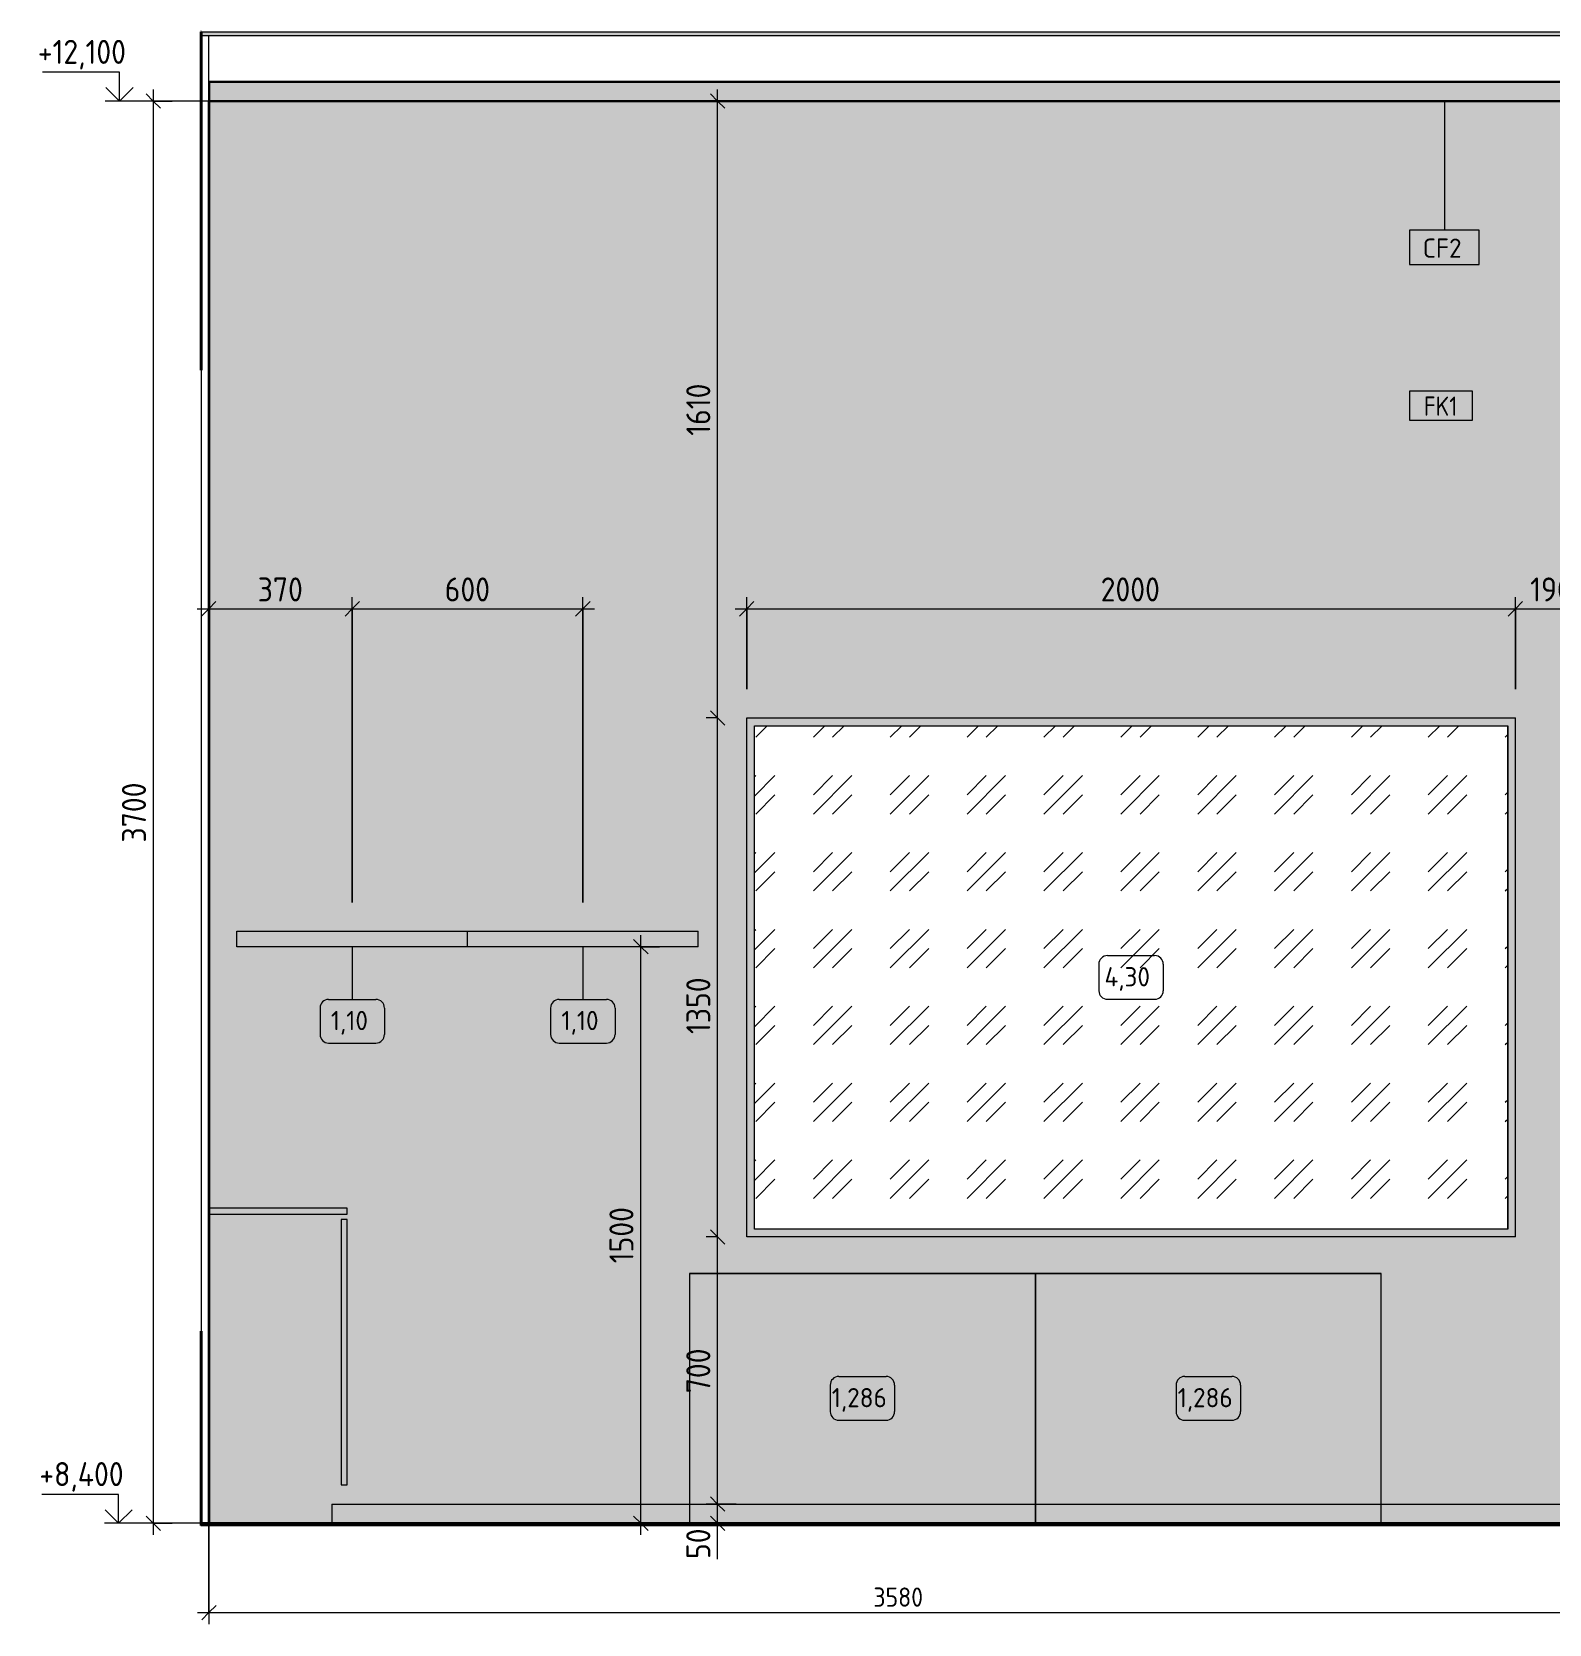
# Model space of a CAD drawing. Header units: millimetres. Extents: x 88814 to 144585, y -2434 to 12280.
# Drawn here: x 133396 to 137344, y 8138 to 12280 of the extents above; entities that cross this region are included whole.
import ezdxf

# ---------------------------------------------------------------- set-up
doc = ezdxf.new("R2010")
doc.units = ezdxf.units.MM
for name, color, linetype, lineweight in [('A-ANNO-DIMS', 7, 'Continuous', 9), ('A-ANNO-DIMS-25', 7, 'Continuous', 9), ('A-CLNG-IDEN', 7, 'Continuous', 9), ('A-FLOR', 7, 'Continuous', 9), ('A-GENM', 7, 'Continuous', 9), ('A-WALL-IDEN', 7, 'Continuous', 9), ('A-WALL-PATT', 7, 'Continuous', 9), ('G-ANNO-DIMS', 7, 'Continuous', 9), ('G-ANNO-DIMS-1', 7, 'Continuous', 20), ('I-FURN', 7, 'Continuous', 9), ('I-FURN-IDEN', 7, 'Continuous', 9), ('I-WALL', 7, 'Continuous', 9), ('Знаки', 7, 'Continuous', 9), ('Знаки-1', 7, 'Continuous', 18)]:
    doc.layers.add(name, color=color, linetype=linetype, lineweight=lineweight)
for name, color, linetype, lineweight, true_color in [('A-CLNG-1', 7, 'Continuous', 9, 0x787878), ('A-CLNG-FNSH-1', 7, 'Continuous', 30, 0x3c3c3c), ('A-FLOR-1', 7, 'Continuous', 9, 0x787878), ('A-FLOR-FNSH-1', 7, 'Continuous', 30, 0x3c3c3c), ('A-WALL-4', 7, 'Continuous', 30, 0x3c3c3c), ('A-WALL-5', 7, 'Continuous', 40, 0x3c3c3c), ('A-WALL-FNSH-3', 7, 'Continuous', 30, 0x3c3c3c), ('I-FURN-4', 7, 'Continuous', 9, 0xc0c0c0), ('I-FURN-6', 7, 'Continuous', 9, 0xacacac), ('I-WALL-1', 7, 'Continuous', 9, 0x787878)]:
    doc.layers.add(name, color=color, linetype=linetype, lineweight=lineweight, true_color=true_color)
for name, color, linetype, lineweight, true_color, transparency in [('I-FURN-11', 7, 'Continuous', 9, 0x303030, 0.7), ('I-FURN-3', 7, 'Continuous', 9, 0xfbfbfb, 0.7), ('I-FURN-5', 7, 'Continuous', 9, 0x7f7f7f, 0.7)]:
    doc.layers.add(name, color=color, linetype=linetype, lineweight=lineweight, true_color=true_color, transparency=transparency)
doc.styles.add('GOST Common_1', font='GOST_Common.ttf', dxfattribs={"height": 50})
doc.styles.add('GOST Common_3', font='GOST_Common.ttf', dxfattribs={"width": 0.9, "height": 50})
doc.styles.add('ISOCPEUR_1', font='isocpeur.ttf', dxfattribs={"width": 0.9, "height": 62.5})
doc.styles.add('ISOCPEUR_2', font='isocpeur.ttf', dxfattribs={"width": 0.9, "height": 50})
doc.dimstyles.new('ISO-2_0_0_9К_Средний_округл2', dxfattribs={"dimscale": 304.8, "dimtxt": 49.799059, "dimasz": 0.123031, "dimexe": 0.098425, "dimexo": 0, "dimgap": 0, "dimtad": 1, "dimdec": 0, "dimrnd": 10, "dimzin": 0, "dimdsep": 46, "dimtxsty": 'ISOCPEUR_2', "dimblk1": 'OBLIQUE', "dimblk2": 'OBLIQUE', "dimsah": 1, "dimcen": 0.09, "dimdle": 0.098425, "dimazin": 0, "dimtfac": 1, "dimtdec": 4, "dimtix": 1, "dimtmove": 0, "dimatfit": 3, "dimfxl": 1, "dimtvp": 1, "dimtolj": 1, "dimtzin": 0, "dimarcsym": 2})
doc.dimstyles.new('ISO-2_5_0_9К_БОЛЬШОЙ_1', dxfattribs={"dimscale": 304.8, "dimtxt": 62.248823, "dimasz": 0.123031, "dimexe": 0.098425, "dimexo": 0.246063, "dimgap": 0, "dimtad": 1, "dimdec": 0, "dimrnd": 10, "dimzin": 0, "dimdsep": 46, "dimtxsty": 'ISOCPEUR_1', "dimblk1": 'OBLIQUE', "dimblk2": 'OBLIQUE', "dimsah": 1, "dimcen": 0.09, "dimdle": 0.098425, "dimazin": 0, "dimtfac": 1, "dimtdec": 4, "dimtix": 1, "dimtmove": 0, "dimatfit": 3, "dimfxl": 1, "dimtvp": 1, "dimtolj": 1, "dimtzin": 0, "dimarcsym": 2})
doc.dimstyles.new('ISO-2_5_0_9К_БОЛЬШОЙ_2', dxfattribs={"dimscale": 304.8, "dimtxt": 62.248823, "dimasz": 0.123031, "dimexe": 0.098425, "dimexo": 0.246063, "dimgap": 0, "dimtad": 1, "dimdec": 0, "dimrnd": 10, "dimzin": 0, "dimdsep": 46, "dimtxsty": 'ISOCPEUR_1', "dimblk1": 'OBLIQUE', "dimblk2": 'OBLIQUE', "dimsah": 1, "dimcen": 0.09, "dimdle": 0.098425, "dimazin": 0, "dimtfac": 1, "dimtdec": 4, "dimtix": 1, "dimtmove": 1, "dimatfit": 3, "dimfxl": 1, "dimtvp": 1, "dimtolj": 1, "dimtzin": 0, "dimarcsym": 2})
doc.dimstyles.new('ISO-2_5_0_9К_БОЛЬШОЙ_3', dxfattribs={"dimscale": 304.8, "dimtxt": 62.248823, "dimasz": 0.123031, "dimexe": 0.098425, "dimexo": 0.246063, "dimgap": 0, "dimtad": 1, "dimdec": 0, "dimrnd": 10, "dimzin": 0, "dimdsep": 46, "dimtxsty": 'ISOCPEUR_1', "dimblk1": 'OBLIQUE', "dimblk2": 'OBLIQUE', "dimsah": 1, "dimcen": 0.09, "dimdle": 0.098425, "dimazin": 0, "dimtfac": 1, "dimtdec": 4, "dimtix": 1, "dimtmove": 2, "dimatfit": 3, "dimfxl": 1, "dimtvp": 1, "dimtolj": 1, "dimtzin": 0, "dimarcsym": 2})
pattern_1 = [(45, (133686, 0), (-14.25598, 14.25598), []), (45, (133700.256, 0), (-14.25598, 14.25598), [25.202, -5.04, 0.8382, -4.202])]

# ---------------------------------------------------------------- blocks, each defined once
blk = doc.blocks.new('Шкаф параметрический - 1_286-25588646-Развертка 3_25-4')
at = {"layer": 'I-FURN-5'}
for points in [[(2321, 8450), (3221, 8450), (3221, 9050), (2321, 9050), (2321, 8598.9)], [(3221, 8400), (3221, 8450), (2321, 8450), (2321, 8400)]]:
    blk.add_hatch(color=256, dxfattribs=at).paths.add_polyline_path(points)
at = {"layer": 'I-FURN-4'}
for p, q in [((2321, 9050), (3221, 9050)), ((2321, 9050), (2321, 8400)), ((3221, 8400), (3221, 9050))]:
    blk.add_line(p, q, dxfattribs=at)
at = {"layer": 'I-FURN-6'}
for p, q in [((3169.8, 9050), (2321, 9050)), ((3221, 9050), (2372.2, 9050))]:
    blk.add_line(p, q, dxfattribs=at)
blk = doc.blocks.new('Зеркало обычное - 4_30-29820947-Развертка 3_25-4')
at = {"layer": 'I-FURN'}
h = blk.add_hatch(dxfattribs=at)
h.set_pattern_fill('FP_19', color=256, style=0, pattern_type=2)
h.set_pattern_definition([(45, (3229.6, 8445), (-199.9995, 0), [141.421, -141.421]), (45, (3279.6, 8445), (-199.9995, 0), [70.711, -212.132]), (45, (3229.6, 8495), (-199.9995, 0), [70.711, -212.132])])
h.paths.add_polyline_path([(3550, 9165), (3550, 10475), (1590, 10475), (1590, 9165), (3385, 9165)])
at = {"layer": 'I-FURN-11'}
h = blk.add_hatch(color=256, dxfattribs=at)
h.paths.add_polyline_path([(1570, 9145), (3570, 9145), (3570, 10495), (1570, 10495), (1570, 9165)])
h.paths.add_polyline_path([(1767.3, 9165), (1590, 9165), (1590, 10475), (3550, 10475), (3550, 9165), (2321, 9165)])
at = {"layer": 'I-FURN-4'}
for p, q in [((1570, 10495), (3570, 10495)), ((1570, 9145), (1570, 10495)), ((3570, 9145), (3570, 10495)), ((1590, 10475), (3550, 10475)), ((1590, 9165), (1590, 10475)), ((1590, 10475), (3550, 10475)), ((1590, 9165), (1590, 10475)), ((3550, 9165), (3550, 10475)), ((3550, 10475), (3550, 9165)), ((3550, 9165), (1590, 9165)), ((3550, 9165), (1590, 9165)), ((3570, 9145), (1570, 9145))]:
    blk.add_line(p, q, dxfattribs=at)
blk = doc.blocks.new('Плинтус - Плинтус светлый _сад_-33412377-Развертка 3_25-4')
at = {"layer": 'A-GENM'}
h = blk.add_hatch(color=256, dxfattribs=at)
h.paths.add_polyline_path([(490, 8400), (1421, 8400), (1421, 8450), (490, 8450), (490, 8422.8)])
h.paths.add_polyline_path([(3385, 8400), (3745, 8400), (3745, 8450), (3221, 8450), (3221, 8400)])
for p, q in [((490, 8450), (1421, 8450)), ((490, 8450), (490, 8400)), ((1421, 8450), (3221, 8450)), ((3221, 8450), (3745, 8450)), ((3745, 8400), (3745, 8450)), ((1421, 8400), (958.4, 8400)), ((3221, 8400), (1421, 8400)), ((3385, 8400), (3221, 8400))]:
    blk.add_line(p, q, dxfattribs=at)
blk = doc.blocks.new('Зашивка без перфорации М3 - М3_17-31005486-Развертка 3_25-4')
at = {"layer": 'Знаки'}
for points in [[(514.4, 9204), (530.4, 9204), (530.4, 9220), (170.5, 9220), (170.5, 9204)], [(525, 8500), (530.4, 8500), (530.4, 9190), (514.4, 9190), (514.4, 8500)]]:
    blk.add_hatch(color=256, dxfattribs=at).paths.add_polyline_path(points)
at = {"layer": 'Знаки-1'}
for p, q in [((530.4, 9220), (170.5, 9220)), ((170.5, 9220), (170.5, 9204)), ((170.5, 9204), (530.4, 9204)), ((530.4, 9204), (530.4, 9220)), ((530.4, 9190), (514.4, 9190)), ((514.4, 9190), (514.4, 8500)), ((530.4, 8500), (530.4, 9190)), ((514.4, 8500), (530.4, 8500))]:
    blk.add_line(p, q, dxfattribs=at)
blk = doc.blocks.new('Высотные отметки - Стрелка_Верх-17668718-Развертка 3_25-4')
at = {"layer": 'G-ANNO-DIMS'}
for p, q in [((-62.3, 12175), (-262.3, 12175)), ((-62.3, 12100), (-62.3, 12175)), ((-24.4, 12100), (-99.4, 12100))]:
    blk.add_line(p, q, dxfattribs=at)
at = {"layer": 'G-ANNO-DIMS-1'}
for q in [(-97.6, 12135.4), (-26.9, 12135.4)]:
    blk.add_line((-62.3, 12100), q, dxfattribs=at)
blk = doc.blocks.new('DIMBLOCK50-Развертка 3_25-4')
at = {"layer": 'A-ANNO-DIMS-25'}
for p, q in [((133856.5, 8500), (133856.5, 8137.6)), ((133856.5, 8167.6), (133856.5, 8500)), ((137441, 8400), (137441, 8137.6)), ((137441, 8167.6), (137441, 8400)), ((133826.5, 8167.6), (137441, 8167.6))]:
    blk.add_line(p, q, dxfattribs=at)
at = {"layer": 'A-ANNO-DIMS-25', "lineweight": 20}
for p, q in [((133856.5, 8167.6), (133837.7, 8148.8)), ((133856.5, 8167.6), (133875.2, 8186.3)), ((137441, 8167.6), (137422.2, 8148.8)), ((137441, 8167.6), (137459.7, 8186.3))]:
    blk.add_line(p, q, dxfattribs=at)
at = {"layer": 'A-ANNO-DIMS-25', "color": 0, "insert": (135585.5, 8232.9), "char_height": 50, "width": 151.696, "attachment_point": 1, "line_spacing_factor": 1.149209, "style": 'ISOCPEUR_2'}
blk.add_mtext('3580', dxfattribs=at)
blk = doc.blocks.new('_Oblique')
at = {"color": 0, "linetype": 'ByBlock', "lineweight": -2}
blk.add_line((-0.5, -0.5), (0.5, 0.5), dxfattribs=at)
blk = doc.blocks.new('Марка_Мебель - В прямоуг_Balcon_Марка-25523697-Развертка 3_25-4')
at = {"layer": 'I-FURN-IDEN'}
for p, q in [((2508.6, 9876.9), (2631.4, 9876.9)), ((2486.1, 9854.4), (2486.1, 9785.4)), ((2653.9, 9854.4), (2653.9, 9785.6)), ((2508.5, 9763.1), (2631.4, 9763.1))]:
    blk.add_line(p, q, dxfattribs=at)
for centre, radius, start, end in [((2508.6, 9854.4), 22.5, 90, 180), ((2631.4, 9854.4), 22.5, 0, 90), ((2508.5, 9785.4), 22.3, 180, 270), ((2631.4, 9785.6), 22.5, 270, 0)]:
    blk.add_arc(centre, radius, start, end, dxfattribs=at)
blk = doc.blocks.new('DIMBLOCK58-Развертка 3_25-4')
at = {"layer": 'A-ANNO-DIMS-25'}
for p, q in [((135226, 10778.9), (137256, 10778.9)), ((135256, 10570), (135256, 10808.9)), ((135256, 10778.9), (135256, 10570)), ((137256, 10570), (137256, 10808.9)), ((137256, 10778.9), (137256, 10570))]:
    blk.add_line(p, q, dxfattribs=at)
at = {"layer": 'A-ANNO-DIMS-25', "lineweight": 20}
for p, q in [((135256, 10778.9), (135237.2, 10760.2)), ((135256, 10778.9), (135274.7, 10797.7)), ((137256, 10778.9), (137237.2, 10760.2)), ((137256, 10778.9), (137274.7, 10797.7))]:
    blk.add_line(p, q, dxfattribs=at)
at = {"layer": 'A-ANNO-DIMS-25', "color": 0, "insert": (136177, 10860.6), "char_height": 62.5, "width": 189.619, "attachment_point": 1, "line_spacing_factor": 1.149209, "style": 'ISOCPEUR_1'}
blk.add_mtext('2000', dxfattribs=at)
blk = doc.blocks.new('DIMBLOCK59-Развертка 3_25-4')
at = {"layer": 'A-ANNO-DIMS-25', "lineweight": 20}
for p, q in [((137256, 10778.9), (137237.2, 10760.2)), ((137256, 10778.9), (137274.7, 10797.7)), ((137441, 10778.9), (137422.2, 10760.2)), ((137441, 10778.9), (137459.7, 10797.7))]:
    blk.add_line(p, q, dxfattribs=at)
at = {"layer": 'A-ANNO-DIMS-25'}
for p, q in [((137256, 10570), (137256, 10808.9)), ((137256, 10778.9), (137441, 10778.9)), ((137256, 10778.9), (137256, 10570)), ((137441, 10516.5), (137441, 10808.9)), ((137441, 10778.9), (137441, 10516.5))]:
    blk.add_line(p, q, dxfattribs=at)
at = {"layer": 'A-ANNO-DIMS-25', "color": 0, "insert": (137294.6, 10860.6), "char_height": 62.5, "width": 129.286, "attachment_point": 1, "line_spacing_factor": 1.149209, "style": 'ISOCPEUR_1'}
blk.add_mtext('190', dxfattribs=at)
blk = doc.blocks.new('DIMBLOCK63-Развертка 3_25-4')
at = {"layer": 'A-ANNO-DIMS-25', "lineweight": 20}
for p, q in [((135180.3, 8450), (135161.6, 8468.8)), ((135180.3, 8400), (135161.6, 8418.7)), ((135180.3, 8450), (135199.1, 8431.3)), ((135180.3, 8400), (135199.1, 8381.2))]:
    blk.add_line(p, q, dxfattribs=at)
at = {"layer": 'A-ANNO-DIMS-25'}
for p, q in [((135228.8, 8450), (135150.3, 8450)), ((135180.3, 8370), (135180.3, 8450)), ((135180.3, 8450), (135228.8, 8450)), ((135180.3, 8410.9), (135180.3, 8425)), ((135180.3, 8306.9), (135180.3, 8410.9)), ((135228.8, 8400), (135150.3, 8400)), ((135180.3, 8400), (135228.8, 8400))]:
    blk.add_line(p, q, dxfattribs=at)
at = {"layer": 'A-ANNO-DIMS-25', "color": 0, "insert": (135098.7, 8306.9), "char_height": 62.5, "width": 94.81, "attachment_point": 1, "rotation": 90, "line_spacing_factor": 1.149209, "style": 'ISOCPEUR_1'}
blk.add_mtext('50', dxfattribs=at)
blk = doc.blocks.new('DIMBLOCK64-Развертка 3_25-4')
at = {"layer": 'A-ANNO-DIMS-25', "lineweight": 20}
for p, q in [((135180.3, 9145), (135161.6, 9163.7)), ((135180.3, 9145), (135199.1, 9126.2)), ((135180.3, 8450), (135161.6, 8468.8)), ((135180.3, 8450), (135199.1, 8431.3))]:
    blk.add_line(p, q, dxfattribs=at)
at = {"layer": 'A-ANNO-DIMS-25'}
for p, q in [((135181, 9145), (135150.3, 9145)), ((135180.3, 8450), (135180.3, 9145)), ((135180.3, 9145), (135181, 9145)), ((135228.8, 8450), (135150.3, 8450)), ((135180.3, 8450), (135228.8, 8450))]:
    blk.add_line(p, q, dxfattribs=at)
at = {"layer": 'A-ANNO-DIMS-25', "color": 0, "insert": (135098.7, 8738.2), "char_height": 62.5, "width": 142.215, "attachment_point": 1, "rotation": 90, "line_spacing_factor": 1.149209, "style": 'ISOCPEUR_1'}
blk.add_mtext('700', dxfattribs=at)
blk = doc.blocks.new('DIMBLOCK65-Развертка 3_25-4')
at = {"layer": 'A-ANNO-DIMS-25'}
for p, q in [((135181, 10495), (135150.3, 10495)), ((135180.3, 9145), (135180.3, 10495)), ((135180.3, 10495), (135181, 10495)), ((135181, 9145), (135150.3, 9145)), ((135180.3, 9145), (135181, 9145))]:
    blk.add_line(p, q, dxfattribs=at)
at = {"layer": 'A-ANNO-DIMS-25', "lineweight": 20}
for p, q in [((135180.3, 10495), (135161.6, 10513.7)), ((135180.3, 10495), (135199.1, 10476.2)), ((135180.3, 9145), (135161.6, 9163.7)), ((135180.3, 9145), (135199.1, 9126.2))]:
    blk.add_line(p, q, dxfattribs=at)
at = {"layer": 'A-ANNO-DIMS-25', "color": 0, "insert": (135098.7, 9672.8), "char_height": 62.5, "width": 176.691, "attachment_point": 1, "rotation": 90, "line_spacing_factor": 1.149209, "style": 'ISOCPEUR_1'}
blk.add_mtext('1350', dxfattribs=at)
blk = doc.blocks.new('DIMBLOCK66-Развертка 3_25-4')
at = {"layer": 'A-ANNO-DIMS-25'}
for p, q in [((135228.8, 12100), (135150.3, 12100)), ((135180.3, 10495), (135180.3, 12130)), ((135180.3, 12100), (135228.8, 12100)), ((135181, 10495), (135150.3, 10495)), ((135180.3, 10495), (135181, 10495))]:
    blk.add_line(p, q, dxfattribs=at)
at = {"layer": 'A-ANNO-DIMS-25', "lineweight": 20}
for p, q in [((135180.3, 12100), (135161.6, 12118.8)), ((135180.3, 12100), (135199.1, 12081.2)), ((135180.3, 10495), (135161.6, 10513.7)), ((135180.3, 10495), (135199.1, 10476.2))]:
    blk.add_line(p, q, dxfattribs=at)
at = {"layer": 'A-ANNO-DIMS-25', "color": 0, "insert": (135098.7, 11229.3), "char_height": 62.5, "width": 163.762, "attachment_point": 1, "rotation": 90, "line_spacing_factor": 1.149209, "style": 'ISOCPEUR_1'}
blk.add_mtext('1610', dxfattribs=at)
blk = doc.blocks.new('DIMBLOCK67-Развертка 3_25-4')
at = {"layer": 'A-ANNO-DIMS-25'}
for p, q in [((133826, 10778.9), (134229.5, 10778.9)), ((133856, 10730.4), (133856, 10808.9)), ((133856, 10778.9), (133856, 10730.4)), ((134229.5, 10015), (134229.5, 10808.9)), ((134229.5, 10778.9), (134229.5, 10015))]:
    blk.add_line(p, q, dxfattribs=at)
at = {"layer": 'A-ANNO-DIMS-25', "lineweight": 20}
for p, q in [((133856, 10778.9), (133837.2, 10760.2)), ((133856, 10778.9), (133874.7, 10797.7)), ((134229.5, 10778.9), (134210.7, 10760.2)), ((134229.5, 10778.9), (134248.2, 10797.7))]:
    blk.add_line(p, q, dxfattribs=at)
at = {"layer": 'A-ANNO-DIMS-25', "color": 0, "insert": (133983.5, 10860.6), "char_height": 62.5, "width": 142.215, "attachment_point": 1, "line_spacing_factor": 1.149209, "style": 'ISOCPEUR_1'}
blk.add_mtext('370', dxfattribs=at)
blk = doc.blocks.new('DIMBLOCK68-Развертка 3_25-4')
at = {"layer": 'A-ANNO-DIMS-25', "lineweight": 20}
for p, q in [((134229.5, 10778.9), (134210.7, 10760.2)), ((134229.5, 10778.9), (134248.2, 10797.7)), ((134829.5, 10778.9), (134810.7, 10760.2)), ((134829.5, 10778.9), (134848.2, 10797.7))]:
    blk.add_line(p, q, dxfattribs=at)
at = {"layer": 'A-ANNO-DIMS-25'}
for p, q in [((134229.5, 10015), (134229.5, 10808.9)), ((134229.5, 10778.9), (134859.5, 10778.9)), ((134229.5, 10778.9), (134229.5, 10015)), ((134829.5, 10015), (134829.5, 10808.9)), ((134829.5, 10778.9), (134829.5, 10015))]:
    blk.add_line(p, q, dxfattribs=at)
at = {"layer": 'A-ANNO-DIMS-25', "color": 0, "insert": (134470.2, 10860.6), "char_height": 62.5, "width": 142.215, "attachment_point": 1, "line_spacing_factor": 1.149209, "style": 'ISOCPEUR_1'}
blk.add_mtext('600', dxfattribs=at)
blk = doc.blocks.new('DIMBLOCK69-Развертка 3_25-4')
at = {"layer": 'A-ANNO-DIMS-25', "lineweight": 20}
for p, q in [((134980.3, 9900), (134961.6, 9918.7)), ((134980.3, 9900), (134999.1, 9881.2)), ((134980.3, 8400), (134961.6, 8418.8)), ((134980.3, 8400), (134999.1, 8381.3))]:
    blk.add_line(p, q, dxfattribs=at)
at = {"layer": 'A-ANNO-DIMS-25'}
for p, q in [((134980.3, 8370), (134980.3, 9930)), ((135028.8, 9900), (134950.3, 9900)), ((134980.3, 9900), (135028.8, 9900)), ((135028.8, 8400), (134950.3, 8400)), ((134980.3, 8400), (135028.8, 8400))]:
    blk.add_line(p, q, dxfattribs=at)
at = {"layer": 'A-ANNO-DIMS-25', "color": 0, "insert": (134898.7, 9076.4), "char_height": 62.5, "width": 176.691, "attachment_point": 1, "rotation": 90, "line_spacing_factor": 1.149209, "style": 'ISOCPEUR_1'}
blk.add_mtext('1500', dxfattribs=at)
blk = doc.blocks.new('М_потолков - Марка_ Имя типа-25382930-Развертка 3_25-4')
at = {"layer": 'A-CLNG-IDEN'}
for p, q in [((3476.1, 11764.4), (3294.9, 11764.4)), ((3294.9, 11764.4), (3294.9, 11675)), ((3476.1, 11675), (3476.1, 11764.4)), ((3294.9, 11675), (3476.1, 11675))]:
    blk.add_line(p, q, dxfattribs=at)
blk = doc.blocks.new('М_стена_0001 - Типоразмер_без рамки-25382661-Развертка 3_25-4')
at = {"layer": 'A-WALL-IDEN'}
for p, q in [((3458.2, 11344.8), (3294.9, 11344.8)), ((3294.9, 11344.8), (3294.9, 11269.8)), ((3458.2, 11269.8), (3458.2, 11344.8)), ((3294.9, 11269.8), (3458.2, 11269.8))]:
    blk.add_line(p, q, dxfattribs=at)
blk = doc.blocks.new('DIMBLOCK71-Развертка 3_25-4')
at = {"layer": 'A-ANNO-DIMS-25'}
for p, q in [((133782, 12100), (133681.9, 12100)), ((133711.9, 12130), (133711.9, 8370)), ((133711.9, 12100), (133761, 12100)), ((133726, 8400), (133681.9, 8400)), ((133711.9, 8400), (133761, 8400))]:
    blk.add_line(p, q, dxfattribs=at)
at = {"layer": 'A-ANNO-DIMS-25', "lineweight": 20}
for p, q in [((133711.9, 12100), (133693.2, 12118.8)), ((133711.9, 12100), (133730.7, 12081.2)), ((133711.9, 8400), (133693.2, 8418.7)), ((133711.9, 8400), (133730.7, 8381.2))]:
    blk.add_line(p, q, dxfattribs=at)
at = {"layer": 'A-ANNO-DIMS-25', "color": 0, "insert": (133630.3, 10171), "char_height": 62.5, "width": 189.619, "attachment_point": 1, "rotation": 90, "line_spacing_factor": 1.149209, "style": 'ISOCPEUR_1'}
blk.add_mtext('3700', dxfattribs=at)

msp = doc.modelspace()

# ---------------------------------------------------------------- hatches: boundary and pattern name
at = {"layer": 'A-CLNG-1'}
msp.add_hatch(color=256, dxfattribs=at).paths.add_polyline_path([(140147.2, 12100), (140286, 12100), (140286, 12150), (133857, 12150), (133857, 12100), (140143.2, 12100)])
at = {"layer": 'A-FLOR-1'}
h = msp.add_hatch(dxfattribs=at)
h.set_pattern_fill('FP_16', color=256, style=0, pattern_type=2)
h.set_pattern_definition([(45, (133686, 0), (-18.85854, 18.85854), [26.67, -4.445, 0.889, -4.445]), (45, (133686, 18.847), (-18.85854, 18.85854), []), (50, (133686, 0), (31.882273, -2.78904), [3.334, -36.671]), (355, (133686, 0), (-6.16744, 33.43476), [2.667, -29.337]), (100.451, (133688.657, -0.232), (25.71478, 30.64491), [2.833, -31.166]), (46.184, (133686, 8.89), (47.43861, -7.35742), [5.001, -55.007]), (96.636, (133689.953, 8.277), (41.54552, 43.30015), [4.25, -46.749]), (351.184, (133686, 8.89), (41.54594, 43.29915), [4, -44.005]), (21, (133690.445, 6.667), (26.53271, -17.896184), [3.334, -36.671]), (326, (133690.445, 6.667), (10.81533, 32.23273), [2.667, -29.337]), (71.451, (133692.656, 5.176), (37.3476, 14.33587), [2.833, -31.166]), (37.5, (133686, 0), (0.540908, 14.797043), [0.8382, -28.143, 0.8382, -28.943, -29.448]), (37.5, (133686, 0), (0.540908, 14.797043), [-58.763, 0.8382, -28.61]), (7.5, (133686, 0), (11.693745, 17.531323), [0.8382, -16.142, 0.8382, -27.476, -11.224]), (7.5, (133686, 0), (11.693745, 17.531323), [-45.295, 0.8382, -10.385]), (327.5, (133676.088, 0), (23.728552, -1.002312), [0.8382, -10.274, 0.8382, -33.833, -46.006]), (327.5, (133676.088, 0), (23.728552, -1.002312), [-45.783, 0.8382, -45.168]), (317.5, (133671.643, 0), (25.92281, 4.44989), [0.8382, -13.608, 0.8382, -22.187, -32.671]), (317.5, (133671.643, 0), (25.92281, 4.44989), [-37.471, 0.8382, -31.833])])
h.paths.add_polyline_path([(140282.1, 8394.4), (140306.6, 8394.4), (140306.6, 8395), (133836, 8395), (133836, 8394.4), (140281.3, 8394.4)])
at = {"layer": 'A-WALL-PATT'}
h = msp.add_hatch(color=256, dxfattribs=at)
h.paths.add_polyline_path([(133857, 8400), (134176, 8400), (134176, 8450), (135107, 8450), (135107, 9050), (136907, 9050), (136907, 8450), (137431, 8450), (137431, 8400), (137441, 8400), (137441, 10500), (138841, 10500), (138841, 8400), (138851, 8400), (138851, 8445), (140285, 8445), (140285, 12100), (133857, 12100), (133857, 9220), (134216.4, 9220), (134216.4, 9204), (133857, 9204), (133857, 8412.2)])
h.paths.add_polyline_path([(134200.4, 8500), (134200.4, 9190), (134216.4, 9190), (134216.4, 8500), (134211, 8500)])
h.paths.add_polyline_path([(133836, 8900), (133836, 11400), (133835.5, 11400), (133835.5, 8900)])
h.paths.add_polyline_path([(135276, 9145), (135256, 9145), (135256, 10495), (137256, 10495), (137256, 9145), (135453.3, 9145)])
h.paths.add_polyline_path([(139024, 9259), (139023, 9259), (139023, 9341), (139105, 9341), (139105, 9259), (139026, 9259)])
h.paths.add_polyline_path([(139230, 9259), (139149, 9259), (139149, 9341), (139231, 9341), (139231, 9259)])
h.paths.add_polyline_path([(139230, 9260), (139230, 9340), (139150, 9340), (139150, 9260), (139228, 9260)])
h.paths.add_polyline_path([(139024, 9260), (139104, 9260), (139104, 9340), (139024, 9340), (139024, 9262)])
h.paths.add_polyline_path([(139091, 9262), (139026, 9262), (139026, 9338), (139102, 9338), (139102, 9262), (139092, 9262)])
h.paths.add_polyline_path([(139163, 9262), (139152, 9262), (139152, 9338), (139228, 9338), (139228, 9262), (139217, 9262)])
h.paths.add_polyline_path([(139036, 9272), (139092, 9272), (139092, 9328), (139036, 9328), (139036, 9273)])
h.paths.add_polyline_path([(139162, 9272), (139218, 9272), (139218, 9328), (139162, 9328), (139162, 9273)])
h.paths.add_polyline_path([(139037, 9273), (139037, 9327), (139091, 9327), (139091, 9273), (139063, 9273)])
h.paths.add_polyline_path([(139163, 9273), (139163, 9327), (139217, 9327), (139217, 9273)])
h.paths.add_polyline_path([(140186, 9495), (139006, 9495), (139006, 10495), (140206, 10495), (140206, 9495)])
h.paths.add_polyline_path([(133929.5, 9900), (133929.5, 9940), (135129.5, 9940), (135129.5, 9900), (134529.5, 9900)])
at = {"layer": 'I-FURN-3'}
for points in [[(134529.5, 9900), (134529.5, 9940), (133929.5, 9940), (133929.5, 9900)], [(135129.5, 9900), (135129.5, 9940), (134529.5, 9940), (134529.5, 9900)]]:
    msp.add_hatch(color=256, dxfattribs=at).paths.add_polyline_path(points)
at = {"layer": 'I-WALL'}
msp.add_hatch(color=256, dxfattribs=at).paths.add_polyline_path([(140306, 12270), (140306, 12280), (133836, 12280), (133836, 12270), (140286, 12270)])
at = {"layer": 'I-WALL-1'}
h = msp.add_hatch(dxfattribs=at)
h.set_pattern_fill('FP_17', color=256, style=0, pattern_type=2)
h.set_pattern_definition(pattern_1)
h.paths.add_polyline_path([(133835.5, 11400), (133836, 11400), (133836, 12280), (133835.5, 12280), (133835.5, 11400.1)])
h = msp.add_hatch(dxfattribs=at)
h.set_pattern_fill('FP_17', color=256, style=0, pattern_type=2)
h.set_pattern_definition(pattern_1)
h.paths.add_polyline_path([(133835.5, 8394.4), (133836, 8394.4), (133836, 8900), (133835.5, 8899.8), (133835.5, 8395)])
h = msp.add_hatch(dxfattribs=at)
h.set_pattern_fill('FP_15', color=256, style=0, pattern_type=2)
h.set_pattern_definition([(0, (133686, 0), (30.48, 7.62), [2.515, -20.345, 2.515, -20.345, -121.92]), (0, (133686, 0), (30.48, 7.62), [-45.72, 2.515, -43.205, 2.515, -20.345, -53.34]), (0, (133686, 0), (30.48, 7.62), [-114.3, 2.515, -12.725, 2.515, -35.585]), (120, (133697.43, 3.81), (-21.8391136, 22.586454), [2.515, -20.345, 2.515, -20.345, -121.92]), (120, (133697.43, 3.81), (-21.8391136, 22.586454), [-45.72, 2.515, -43.205, 2.515, -20.345, -53.34]), (120, (133697.43, 3.81), (-21.8391136, 22.586454), [-114.3, 2.515, -12.725, 2.515, -35.585]), (240, (133701.24, 19.05), (-8.6408864, -30.206454), [2.515, -20.345, 2.515, -20.345, -121.92]), (240, (133701.24, 19.05), (-8.6408864, -30.206454), [-45.72, 2.515, -43.205, 2.515, -20.345, -53.34]), (240, (133701.24, 19.05), (-8.6408864, -30.206454), [-114.3, 2.515, -12.725, 2.515, -35.585])])
h.paths.add_polyline_path([(133847.9, 8395), (133856, 8395), (133856, 8400), (133836, 8400), (133836, 8395), (133844.6, 8395)])

# ---------------------------------------------------------------- linework, layer by layer
at = {"layer": 'A-CLNG-FNSH-1'}
for p, q in [((140286, 12150), (133857, 12150)), ((133857, 12150), (133857, 12100)), ((133857, 12100), (140286, 12100))]:
    msp.add_line(p, q, dxfattribs=at)
at = {"layer": 'A-CLNG-IDEN'}
msp.add_line((137071.5, 12100), (137071.5, 11764.4), dxfattribs=at)
at = {"layer": 'A-FLOR'}
msp.add_line((133836, 12280), (140306.6, 12280), dxfattribs=at)
at = {"layer": 'A-FLOR-FNSH-1'}
for p, q in [((140306.6, 8400), (133835.5, 8400)), ((133835.5, 8395), (140306.6, 8395)), ((133836, 8395), (133836, 8394.4))]:
    msp.add_line(p, q, dxfattribs=at)
at = {"layer": 'A-WALL-4'}
for p, q in [((133836, 8400), (133836, 8394.4)), ((133856, 8394.4), (133856, 8400))]:
    msp.add_line(p, q, dxfattribs=at)
at = {"layer": 'A-WALL-5'}
for p, q in [((133836, 12280), (133835.5, 12280)), ((133836, 11400), (133836, 12280)), ((133835.5, 11400), (133836, 11400)), ((133836, 8900), (133835.5, 8900)), ((133836, 8394.4), (133836, 8900))]:
    msp.add_line(p, q, dxfattribs=at)
at = {"layer": 'A-WALL-FNSH-3'}
for p, q in [((133856, 12100), (133856, 8400)), ((133857, 12100), (133856, 12100)), ((133857, 8400), (133857, 12100))]:
    msp.add_line(p, q, dxfattribs=at)
at = {"layer": 'G-ANNO-DIMS'}
for p, q in [((133703.3, 12100), (133623.7, 12100)), ((133899.5, 12100), (133703.3, 12100)), ((133687.5, 8400), (133621.7, 8400)), ((133944, 8400), (133687.5, 8400))]:
    msp.add_line(p, q, dxfattribs=at)
at = {"layer": 'I-FURN-4'}
for p, q in [((133929.5, 9940), (134529.5, 9940)), ((133929.5, 9900), (133929.5, 9940)), ((134529.5, 9900), (134529.5, 9940)), ((134529.5, 9940), (135129.5, 9940)), ((134529.5, 9900), (134529.5, 9940)), ((135129.5, 9900), (135129.5, 9940)), ((134529.5, 9900), (133929.5, 9900)), ((135129.5, 9900), (134529.5, 9900))]:
    msp.add_line(p, q, dxfattribs=at)
at = {"layer": 'I-FURN-IDEN'}
for p, q in [((134229.5, 9900), (134229.5, 9763.1)), ((134829.5, 9900), (134829.5, 9763.1))]:
    msp.add_line(p, q, dxfattribs=at)
at = {"layer": 'I-WALL'}
for p, q in [((140286, 12270), (133836, 12270)), ((133836, 12270), (133836, 8400)), ((133856, 12100), (133856, 12270))]:
    msp.add_line(p, q, dxfattribs=at)

# ---------------------------------------------------------------- block references
at = {"layer": 'A-CLNG-IDEN'}
msp.add_blockref('М_потолков - Марка_ Имя типа-25382930-Развертка 3_25-4', (133686, 0), dxfattribs=at)
at = {"layer": 'A-GENM'}
msp.add_blockref('Плинтус - Плинтус светлый _сад_-33412377-Развертка 3_25-4', (133686, 0), dxfattribs=at)
at = {"layer": 'A-WALL-IDEN'}
msp.add_blockref('М_стена_0001 - Типоразмер_без рамки-25382661-Развертка 3_25-4', (133686, 0), dxfattribs=at)
at = {"layer": 'G-ANNO-DIMS'}
for p in [(133686, 0), (133684, -3700)]:
    msp.add_blockref('Высотные отметки - Стрелка_Верх-17668718-Развертка 3_25-4', p, dxfattribs=at)
at = {"layer": 'I-FURN-4'}
for name, p in [('Зеркало обычное - 4_30-29820947-Развертка 3_25-4', (133686, 0)), ('Шкаф параметрический - 1_286-25588646-Развертка 3_25-4', (132786, 0)), ('Шкаф параметрический - 1_286-25588646-Развертка 3_25-4', (133686, 0))]:
    msp.add_blockref(name, p, dxfattribs=at)
at = {"layer": 'I-FURN-IDEN'}
for p in [(133686, 0), (131659.5, -113.9), (132259.5, -113.9), (132987, -1095), (133887, -1095)]:
    msp.add_blockref('Марка_Мебель - В прямоуг_Balcon_Марка-25523697-Развертка 3_25-4', p, dxfattribs=at)
at = {"layer": 'Знаки'}
msp.add_blockref('Зашивка без перфорации М3 - М3_17-31005486-Развертка 3_25-4', (133686, 0), dxfattribs=at)

# ---------------------------------------------------------------- texts
at = {"layer": 'A-CLNG-IDEN', "insert": (137015, 11742.3), "char_height": 50, "width": 132.278, "attachment_point": 1, "style": 'GOST Common_1'}
msp.add_mtext('CF2', dxfattribs=at)
at = {"layer": 'A-WALL-IDEN', "insert": (137017.7, 11331.2), "char_height": 50, "width": 111.835, "attachment_point": 1, "style": 'GOST Common_3'}
msp.add_mtext('FK1', dxfattribs=at)
at = {"layer": 'I-FURN-IDEN', "char_height": 50, "attachment_point": 1, "style": 'GOST Common_1'}
for s, insert, width in [('4,30', (136186.9, 9846.8), 158.333), ('1,10', (134173.7, 9732.9), 126.266), ('1,10', (134773.7, 9732.9), 126.266), ('1,286', (135477.2, 8751.8), 184.388), ('1,286', (136377.2, 8751.8), 184.388)]:
    msp.add_mtext(s, dxfattribs=dict(at, insert=insert, width=width))

# ---------------------------------------------------------------- dimensions: what is measured, and where the dimension line sits
at = {"layer": 'A-ANNO-DIMS'}
for base, p1, p2, override, picture, middle in [((135180.3, 12100), (135256, 10495), (135153.8, 12100), {"dimpost": '<>', "dimfxl": 1608.248595}, 'DIMBLOCK66-Развертка 3_25-4', (135149.1, 11297.5)), ((134980.3, 9900), (134953.8, 8400), (134953.8, 9900), {"dimpost": '<>', "dimfxl": 1500}, 'DIMBLOCK69-Развертка 3_25-4', (134949.1, 9150)), ((135180.3, 9145), (135153.8, 8450), (135256, 9145), {"dimpost": '<>', "dimfxl": 702.469603}, 'DIMBLOCK64-Развертка 3_25-4', (135149.1, 8797.5))]:
    dim = msp.add_linear_dim(base=base, p1=p1, p2=p2, angle=90, dimstyle='ISO-2_5_0_9К_БОЛЬШОЙ_1', override=override, dxfattribs=at)
    dim.commit()
    dim.dimension.update_dxf_attribs({"geometry": picture, "text_midpoint": middle})
for base, p1, p2, dimstyle, override, picture, middle in [((134229.499893, 10778.9270667), (133855.999893, 10805.443571), (134229.499893, 9940), 'ISO-2_5_0_9К_БОЛЬШОЙ_1', {"dimpost": '<>', "dimfxl": 942.600034}, 'DIMBLOCK67-Развертка 3_25-4', (134042.749893, 10810.1770667)), ((134829.5, 10778.9), (134229.5, 9940), (134829.5, 9940), 'ISO-2_5_0_9К_БОЛЬШОЙ_1', {"dimpost": '<>', "dimfxl": 600}, 'DIMBLOCK68-Развертка 3_25-4', (134529.5, 10810.2)), ((137256, 10778.9), (135256, 10495), (137256, 10495), 'ISO-2_5_0_9К_БОЛЬШОЙ_1', {"dimpost": '<>', "dimfxl": 2000}, 'DIMBLOCK58-Развертка 3_25-4', (136256, 10810.2)), ((137441, 10778.9), (137256, 10495), (137441, 10591.5), 'ISO-2_5_0_9К_БОЛЬШОЙ_1', {"dimpost": '<>', "dimfxl": 208.636713}, 'DIMBLOCK59-Развертка 3_25-4', (137348.5, 10810.2)), ((137440.9999, 8167.5649), (133856.49989, 8500), (137440.9999, 8400), 'ISO-2_0_0_9К_Средний_округл2', {"dimpost": '<>', "dimfxl": 3585.894629}, 'DIMBLOCK50-Развертка 3_25-4', (135648.7499, 8192.5649))]:
    dim = msp.add_linear_dim(base=base, p1=p1, p2=p2, dimstyle=dimstyle, override=override, dxfattribs=at)
    dim.commit()
    dim.dimension.update_dxf_attribs({"geometry": picture, "text_midpoint": middle})
for base, p1, p2, dimstyle, override, picture, middle in [((135180.3, 10495), (135256, 9145), (135256, 10495), 'ISO-2_5_0_9К_БОЛЬШОЙ_3', {"dimpost": '<>', "dimfxl": 1350}, 'DIMBLOCK65-Развертка 3_25-4', (135140.4, 9761.1)), ((135180.3, 8450), (135153.8, 8400), (135153.8, 8450), 'ISO-2_5_0_9К_БОЛЬШОЙ_2', {"dimpost": '<>', "dimfxl": 50}, 'DIMBLOCK63-Развертка 3_25-4', (135140.4, 8354.3))]:
    dim = msp.add_linear_dim(base=base, p1=p1, p2=p2, angle=90, dimstyle=dimstyle, override=override, dxfattribs=at)
    dim.commit()
    dim.dimension.update_dxf_attribs({"geometry": picture, "text_midpoint": middle, "dimtype": 160, "text_rotation": 90})

# ---------------------------------------------------------------- next in the draw order: texts
at = {"layer": 'G-ANNO-DIMS', "char_height": 62.5, "attachment_point": 1, "line_spacing_factor": 1.149209, "style": 'ISOCPEUR_1', "bg_fill": 3, "box_fill_scale": 1.25, "bg_fill_color": 256, "bg_fill_true_color": 13158600, "bg_fill_transparency": 0}
for s, insert, width in [('+12,100', (133411.4, 12259.2), 275.62), ('+8,400', (133415.3, 8559.2), 261.428)]:
    msp.add_mtext(s, dxfattribs=dict(at, insert=insert, width=width))

# ---------------------------------------------------------------- next in the draw order: dimensions: what is measured, and where the dimension line sits
at = {"layer": 'A-ANNO-DIMS'}
dim = msp.add_linear_dim(base=(133711.9, 8400), p1=(133857, 12100), p2=(133801, 8400), angle=90, dimstyle='ISO-2_5_0_9К_БОЛЬШОЙ_1', override={"dimpost": '<>', "dimfxl": 3700.423759}, dxfattribs=at)
dim.commit()
dim.dimension.update_dxf_attribs({"geometry": 'DIMBLOCK71-Развертка 3_25-4', "text_midpoint": (133680.7, 10250)})

doc.saveas('drawing.dxf')
